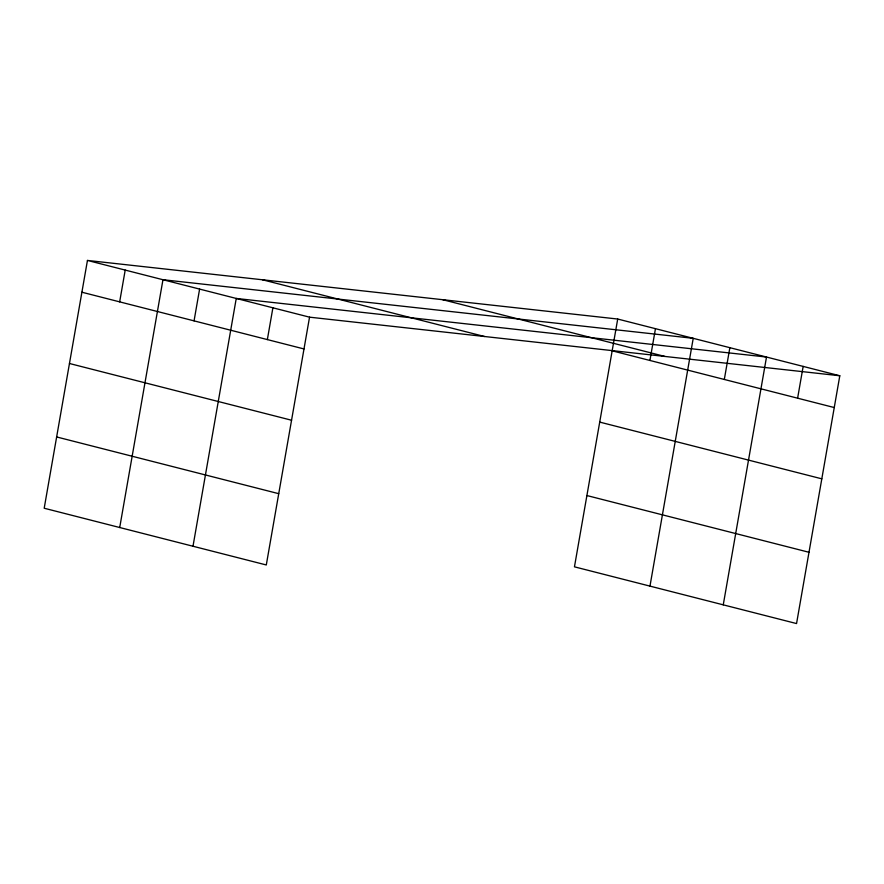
<?xml version="1.0" encoding="UTF-8"?>
<svg xmlns="http://www.w3.org/2000/svg" width="884" height="884" viewBox="0 0 884 884"><rect width="100%" height="100%" fill="white"/><g stroke="black" fill="none" stroke-linecap="round" stroke-linejoin="round"><path stroke-width="1.33" d="M87.45 260.437L44.2 508.234L266.294 564.964L309.544 317.168L87.45 260.437L617.706 319.036L839.8 375.766L796.55 623.563L574.456 566.832L617.706 319.036M119.66 301.853L125.208 270.073M119.716 527.527L162.965 279.72L693.222 338.318L649.972 586.125M194.06 320.859L199.607 289.079M192.999 546.246L236.249 298.449L766.505 357.048L723.256 604.844M267.355 339.589L272.891 307.809M649.917 360.451L655.464 328.671M724.316 379.457L729.864 347.677M797.611 398.187L803.158 366.407M309.544 317.168L839.8 375.766M442.718 299.698L664.812 356.429M612.159 350.815L834.253 407.546M262.438 279.775L484.531 336.506M599.717 422.099L821.811 478.83M81.903 292.217L303.997 348.948M586.899 495.548L808.993 552.279M69.46 363.501L291.554 420.231M56.642 436.95L278.736 493.681"/></g></svg>
